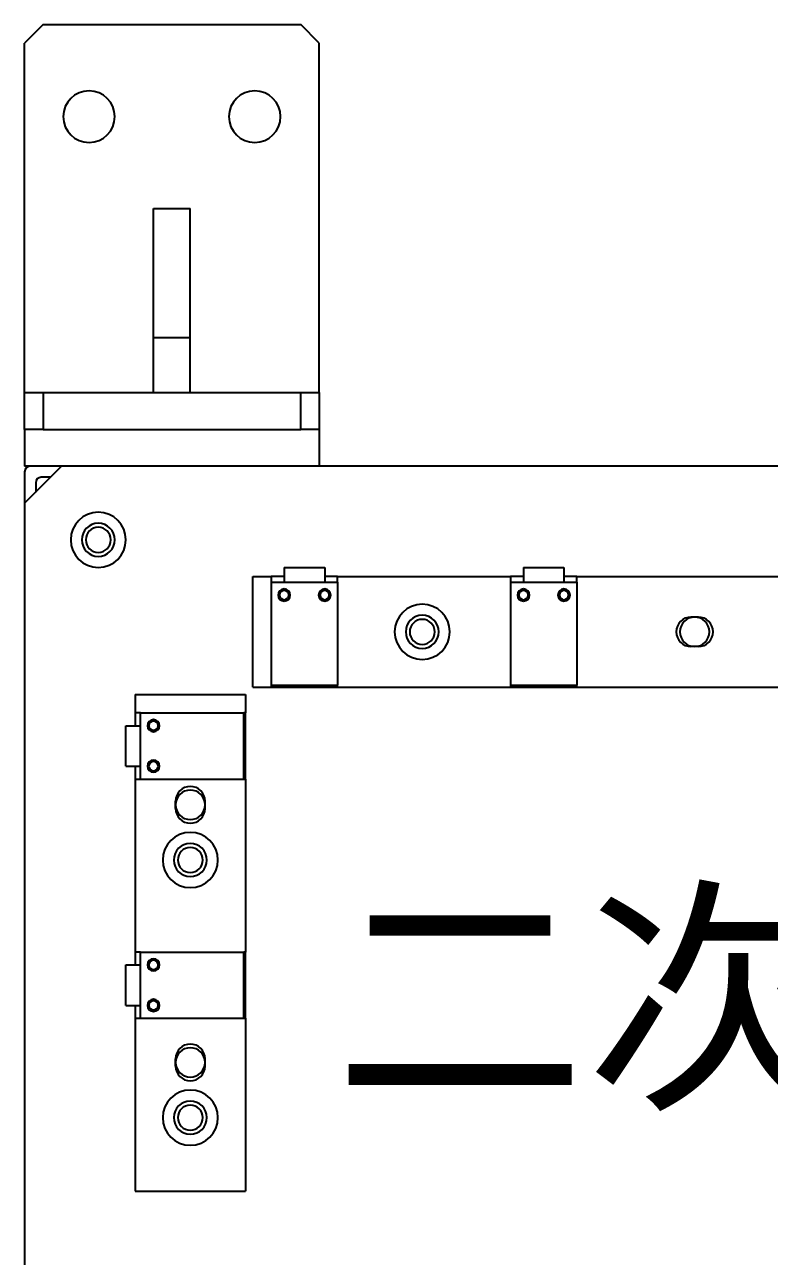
# Model space of a CAD drawing. Header units: millimetres. Extents: x 914 to 910632, y -176 to 682692.
# Drawn here: x 2379.93 to 2383.12, y 1911.45 to 1916.72 of the extents above; entities that cross this region are included whole.
import ezdxf

# ---------------------------------------------------------------- set-up
doc = ezdxf.new("R2010")
doc.units = ezdxf.units.MM
doc.styles.add('宋体', font='')
doc.styles.get('宋体').set_extended_font_data('宋体')

msp = doc.modelspace()

# ---------------------------------------------------------------- linework, layer by layer
at = {"color": 7, "linetype": 'Continuous'}
for p, q in [((2380.0136, 1916.7204), (2379.9349, 1916.6416)), ((2380.0136, 1916.7204), (2381.1161, 1916.7204)), ((2381.1949, 1916.6416), (2381.1161, 1916.7204)), ((2379.9349, 1915.1454), (2379.9349, 1916.6416)), ((2381.1949, 1915.1454), (2381.1949, 1916.6416)), ((2380.4861, 1915.9329), (2380.6436, 1915.9329)), ((2380.4861, 1915.3816), (2380.4861, 1915.9329)), ((2380.6436, 1915.3816), (2380.6436, 1915.9329)), ((2380.4861, 1915.1454), (2380.4861, 1915.3816)), ((2380.4861, 1915.3816), (2380.6436, 1915.3816)), ((2380.6436, 1915.1454), (2380.6436, 1915.3816)), ((2379.9349, 1914.9879), (2379.9349, 1915.1454)), ((2379.9349, 1915.1454), (2380.0136, 1915.1454)), ((2380.0136, 1915.1454), (2380.0136, 1914.9879)), ((2380.0136, 1915.1454), (2381.1161, 1915.1454)), ((2381.1161, 1914.9879), (2381.1161, 1915.1454)), ((2381.1161, 1915.1454), (2381.1949, 1915.1454)), ((2381.1949, 1915.1454), (2381.1949, 1914.9879)), ((2380.0136, 1914.9879), (2379.9349, 1914.9879)), ((2379.9349, 1914.9879), (2379.9349, 1914.8304)), ((2380.0136, 1914.9879), (2381.1161, 1914.9879)), ((2381.1949, 1914.9879), (2381.1161, 1914.9879)), ((2381.1949, 1914.9879), (2381.1949, 1914.8304)), ((2380.0924, 1914.8304), (2379.9349, 1914.6729)), ((2379.9583, 1914.8304), (2379.9349, 1914.8304)), ((2380.0924, 1914.8304), (2379.9583, 1914.8304)), ((2385.2899, 1914.8304), (2380.0924, 1914.8304)), ((2379.9349, 1914.807), (2379.9349, 1914.6729)), ((2380.0451, 1914.7831), (2380.0056, 1914.7831)), ((2379.9821, 1914.7597), (2379.9821, 1914.7201)), ((2379.9349, 1914.6729), (2379.9349, 1910.7196)), ((2381.0453, 1914.3973), (2381.0453, 1914.3343)), ((2381.0453, 1914.3973), (2381.2185, 1914.3973)), ((2381.2185, 1914.3973), (2381.2185, 1914.3343)), ((2382.069, 1914.3973), (2382.069, 1914.3343)), ((2382.069, 1914.3973), (2382.2423, 1914.3973)), ((2382.2423, 1914.3973), (2382.2423, 1914.3343)), ((2380.9114, 1913.8854), (2380.9114, 1914.3579)), ((2380.9114, 1914.3579), (2380.9901, 1914.3579)), ((2380.9901, 1914.3579), (2380.9901, 1914.3343)), ((2381.0453, 1914.3579), (2380.9901, 1914.3579)), ((2381.2736, 1914.3579), (2381.2185, 1914.3579)), ((2381.2736, 1914.3579), (2382.0139, 1914.3579)), ((2381.2736, 1914.3343), (2381.2736, 1914.3579)), ((2382.0139, 1914.3579), (2382.0139, 1914.3343)), ((2382.069, 1914.3579), (2382.0139, 1914.3579)), ((2382.2974, 1914.3579), (2382.2423, 1914.3579)), ((2382.2974, 1914.3343), (2382.2974, 1914.3579)), ((2382.2974, 1914.3579), (2385.4474, 1914.3579)), ((2380.9901, 1914.3343), (2380.9901, 1913.8933)), ((2380.9901, 1914.3343), (2381.2736, 1914.3343)), ((2381.2736, 1914.3343), (2381.2736, 1913.8933)), ((2382.0139, 1914.3343), (2382.0139, 1913.8933)), ((2382.0139, 1914.3343), (2382.2974, 1914.3343)), ((2382.2974, 1914.3343), (2382.2974, 1913.8933)), ((2382.8171, 1914.1846), (2382.7856, 1914.1846)), ((2382.8171, 1914.0586), (2382.7856, 1914.0586)), ((2380.9114, 1913.8854), (2380.9901, 1913.8854)), ((2380.9901, 1913.8933), (2381.2736, 1913.8933)), ((2380.9901, 1913.8933), (2380.9901, 1913.8854)), ((2380.9901, 1913.8854), (2381.2736, 1913.8854)), ((2381.2736, 1913.8854), (2381.2736, 1913.8933)), ((2381.2736, 1913.8854), (2382.0139, 1913.8854)), ((2382.0139, 1913.8933), (2382.2974, 1913.8933)), ((2382.0139, 1913.8933), (2382.0139, 1913.8854)), ((2382.0139, 1913.8854), (2382.2974, 1913.8854)), ((2382.2974, 1913.8854), (2382.2974, 1913.8933)), ((2382.2974, 1913.8854), (2385.4474, 1913.8854)), ((2380.4074, 1913.8539), (2380.8799, 1913.8539)), ((2380.4074, 1913.8539), (2380.4074, 1913.7751)), ((2380.8799, 1913.8539), (2380.8799, 1913.7751)), ((2380.431, 1913.7751), (2380.4074, 1913.7751)), ((2380.4074, 1913.7751), (2380.4074, 1913.72)), ((2380.431, 1913.4916), (2380.431, 1913.7751)), ((2380.431, 1913.7751), (2380.872, 1913.7751)), ((2380.872, 1913.4916), (2380.872, 1913.7751)), ((2380.8799, 1913.7751), (2380.872, 1913.7751)), ((2380.8799, 1913.4916), (2380.8799, 1913.7751)), ((2380.368, 1913.72), (2380.431, 1913.72)), ((2380.368, 1913.5468), (2380.368, 1913.72)), ((2380.368, 1913.5468), (2380.431, 1913.5468)), ((2380.4074, 1913.5468), (2380.4074, 1913.4916)), ((2380.4074, 1913.4916), (2380.431, 1913.4916)), ((2380.4074, 1913.4916), (2380.4074, 1912.7514)), ((2380.431, 1913.4916), (2380.872, 1913.4916)), ((2380.872, 1913.4916), (2380.8799, 1913.4916)), ((2380.8799, 1913.4916), (2380.8799, 1912.7514)), ((2380.5806, 1913.3656), (2380.5806, 1913.3971)), ((2380.7066, 1913.3656), (2380.7066, 1913.3971)), ((2380.431, 1912.7514), (2380.4074, 1912.7514)), ((2380.4074, 1912.7514), (2380.4074, 1912.6963)), ((2380.431, 1912.4679), (2380.431, 1912.7514)), ((2380.431, 1912.7514), (2380.872, 1912.7514)), ((2380.872, 1912.4679), (2380.872, 1912.7514)), ((2380.8799, 1912.7514), (2380.872, 1912.7514)), ((2380.8799, 1912.4679), (2380.8799, 1912.7514)), ((2380.368, 1912.6963), (2380.431, 1912.6963)), ((2380.368, 1912.523), (2380.368, 1912.6963)), ((2380.368, 1912.523), (2380.431, 1912.523)), ((2380.4074, 1912.523), (2380.4074, 1912.4679)), ((2380.4074, 1912.4679), (2380.4074, 1911.7276)), ((2380.4074, 1912.4679), (2380.431, 1912.4679)), ((2380.431, 1912.4679), (2380.872, 1912.4679)), ((2380.872, 1912.4679), (2380.8799, 1912.4679)), ((2380.8799, 1912.4679), (2380.8799, 1911.7276)), ((2380.5806, 1912.2631), (2380.5806, 1912.2946)), ((2380.7066, 1912.2631), (2380.7066, 1912.2946)), ((2380.4074, 1911.7276), (2380.8799, 1911.7276))]:
    msp.add_line(p, q, dxfattribs=at)
for centre, radius, start, end in [((2380.2105, 1916.3266), 0.1103, 90, 270), ((2380.2105, 1916.3266), 0.1103, 270, 90), ((2380.9193, 1916.3266), 0.1103, 90, 270), ((2380.9193, 1916.3266), 0.1103, 270, 90), ((2379.9583, 1914.807), 0.0234, 90, 180), ((2380.0056, 1914.7597), 0.0234, 90, 180), ((2380.2499, 1914.5154), 0.1181, 0, 180), ((2380.2499, 1914.5154), 0.0709, 0, 180), ((2380.2499, 1914.5154), 0.0536, 0, 180), ((2380.2499, 1914.5154), 0.1181, 180, 0), ((2380.2499, 1914.5154), 0.0709, 180, 0), ((2380.2499, 1914.5154), 0.0536, 180, 0), ((2381.0453, 1914.2791), 0.026, 90, 270), ((2381.0453, 1914.2791), 0.0197, 90, 270), ((2381.0453, 1914.2791), 0.026, 270, 90), ((2381.0453, 1914.2791), 0.0197, 270, 90), ((2381.2185, 1914.2791), 0.026, 90, 270), ((2381.2185, 1914.2791), 0.0197, 90, 270), ((2381.2185, 1914.2791), 0.026, 270, 90), ((2381.2185, 1914.2791), 0.0197, 270, 90), ((2382.069, 1914.2791), 0.026, 90, 270), ((2382.069, 1914.2791), 0.0197, 90, 270), ((2382.069, 1914.2791), 0.026, 270, 90), ((2382.069, 1914.2791), 0.0197, 270, 90), ((2382.2423, 1914.2791), 0.026, 90, 270), ((2382.2423, 1914.2791), 0.0197, 90, 270), ((2382.2423, 1914.2791), 0.026, 270, 90), ((2382.2423, 1914.2791), 0.0197, 270, 90), ((2381.6359, 1914.1216), 0.1181, 90, 270), ((2381.6359, 1914.1216), 0.1181, 270, 90), ((2381.6359, 1914.1216), 0.0709, 90, 270), ((2381.6359, 1914.1216), 0.0709, 270, 90), ((2381.6359, 1914.1216), 0.0536, 0, 180), ((2382.7856, 1914.1216), 0.063, 90, 270), ((2382.8014, 1914.1216), 0.063, 0, 180), ((2382.8171, 1914.1216), 0.063, 270, 90), ((2381.6359, 1914.1216), 0.0536, 180, 0), ((2382.8014, 1914.1216), 0.063, 180, 0), ((2380.4861, 1913.72), 0.026, 0, 180), ((2380.4861, 1913.72), 0.026, 180, 0), ((2380.4861, 1913.72), 0.0197, 0, 180), ((2380.4861, 1913.72), 0.0197, 180, 0), ((2380.4861, 1913.5468), 0.026, 0, 180), ((2380.4861, 1913.5468), 0.0197, 0, 180), ((2380.4861, 1913.5468), 0.026, 180, 0), ((2380.4861, 1913.5468), 0.0197, 180, 0), ((2380.6436, 1913.3971), 0.063, 0, 180), ((2380.6436, 1913.3814), 0.063, 0, 180), ((2380.6436, 1913.3814), 0.063, 180, 0), ((2380.6436, 1913.3656), 0.063, 180, 0), ((2380.6436, 1913.1451), 0.1181, 0, 180), ((2380.6436, 1913.1451), 0.0709, 0, 180), ((2380.6436, 1913.1451), 0.0536, 0, 180), ((2380.6436, 1913.1451), 0.1181, 180, 0), ((2380.6436, 1913.1451), 0.0709, 180, 0), ((2380.6436, 1913.1451), 0.0536, 180, 0), ((2380.4861, 1912.6963), 0.026, 0, 180), ((2380.4861, 1912.6963), 0.0197, 0, 180), ((2380.4861, 1912.6963), 0.026, 180, 0), ((2380.4861, 1912.6963), 0.0197, 180, 0), ((2380.4861, 1912.523), 0.026, 0, 180), ((2380.4861, 1912.523), 0.026, 180, 0), ((2380.4861, 1912.523), 0.0197, 0, 180), ((2380.4861, 1912.523), 0.0197, 180, 0), ((2380.6436, 1912.2946), 0.063, 0, 180), ((2380.6436, 1912.2789), 0.063, 0, 180), ((2380.6436, 1912.2789), 0.063, 180, 0), ((2380.6436, 1912.2631), 0.063, 180, 0), ((2380.6436, 1912.0426), 0.1181, 0, 180), ((2380.6436, 1912.0426), 0.0709, 0, 180), ((2380.6436, 1912.0426), 0.0536, 0, 180), ((2380.6436, 1912.0426), 0.1181, 180, 0), ((2380.6436, 1912.0426), 0.0709, 180, 0), ((2380.6436, 1912.0426), 0.0536, 180, 0)]:
    msp.add_arc(centre, radius, start, end, dxfattribs=at)

# ---------------------------------------------------------------- texts
at = {"color": 0, "insert": (2381.26, 1912.9477), "char_height": 0.7875, "width": 42.325253, "attachment_point": 1, "style": '宋体'}
msp.add_mtext('{\\fSimSun|b0|i0|c134|p2;二次定位}', dxfattribs=at)

doc.saveas('drawing.dxf')
